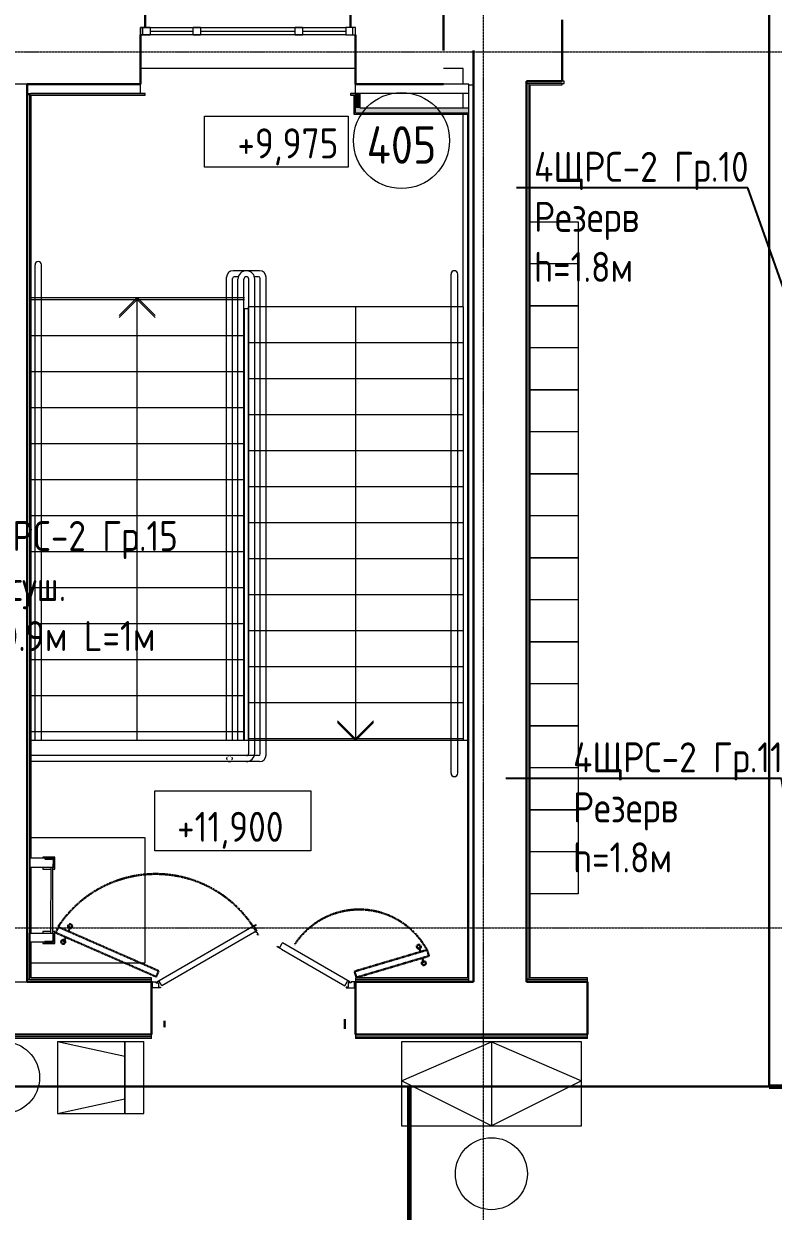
# Model space of a CAD drawing. Header units: millimetres. Extents: x -32 to 417638015, y -35 to 175284279.
# Drawn here: x 417432689 to 417438932, y 175242370 to 175252263 of the extents above; entities that cross this region are included whole.
import ezdxf
from ezdxf import colors
from ezdxf.entities.mleader import LeaderData, LeaderLine
from ezdxf.math import Vec2, Vec3

# ---------------------------------------------------------------- set-up
doc = ezdxf.new("R2010")
doc.units = ezdxf.units.MM
for name, pattern in [('ADSK_Линия сетки', [25, 20, -2.5, 0, -2.5]), ('ADSK_Штрих_ш3 п1_5', [4.5, 3, -1.5]), ('ADSK_Штриховая_ш3 п1_5', [4.5, 3, -1.5])]:
    doc.linetypes.add(name, pattern=pattern)
for name, color, linetype, lineweight in [('_ Окна', 7, 'Continuous', 9), ('_ЭМ_гофра', 5, 'Continuous', 60), ('Аннотация', 7, 'Continuous', 18), ('Двери', 7, 'Continuous', 9), ('Лестницы', 7, 'Continuous', 9), ('Оборудование', 7, 'Continuous', 18), ('Окна', 7, 'Continuous', 9), ('Оси', 253, 'Continuous', 9), ('Отметки', 7, 'Continuous', 9), ('Перекрытие', 7, 'Continuous', 18), ('Стены внутренние', 7, 'Continuous', 18), ('Стены наружные', 7, 'Continuous', 18), ('Стены несущие', 7, 'Continuous', 30), ('Стены отделка', 7, 'Continuous', 30), ('Стены штриховка', 7, 'Continuous', 9), ('Стрелки вверх', 7, 'Continuous', 18), ('ТХ', 5, 'Continuous', 0), ('ТХ_Задание ЭОМ_СС', 6, 'Continuous', 0), ('ШТРИХОВКА', 252, 'Continuous', 15), ('ЭМ_Лоток 1_2', 162, 'Continuous', 30)]:
    doc.layers.add(name, color=color, linetype=linetype, lineweight=lineweight)
doc.layers.add('_ЭМ_Надписи', color=7, linetype='Continuous')
doc.layers.add('Линии', color=7, linetype='Continuous', lineweight=9, true_color=0x00a600)
doc.styles.add('GOST Common', font='GOST_Common.ttf', dxfattribs={"width": 0.9, "height": 350})
doc.styles.add('GOST Common_1', font='GOST_Common.ttf', dxfattribs={"width": 0.9, "height": 250})
doc.styles.add('GOST Common_2', font='GOST_Common.ttf', dxfattribs={"width": 0.9, "height": 250})
doc.styles.add('ЭОМ', font='isocpeur.ttf', dxfattribs={"width": 0.85, "height": 250})
doc.linetypes.add('Cable in the tray', pattern='A,5,[130,ltypeshp.shx,S=1,R=0,X=0,Y=0],1.5,[130,ltypeshp.shx,S=1.5,R=90,X=0,Y=-1],1,[130,ltypeshp.shx,S=1,R=0,X=0.5,Y=0],5', length=12.5)

# ---------------------------------------------------------------- blocks, each defined once
blk = doc.blocks.new('_ЭМ_ТХ2_4 Этаж')
at = {"color": 8}
for p, q in [((48718, 12089), (49438, 12089)), ((48718, 12089), (49277.8, 11967.5)), ((48718, 12089), (48718, 11489)), ((48718, 12089), (49277.8, 11967.5)), ((48718, 12089), (48718, 11489)), ((49277.8, 11489), (49277.8, 12089)), ((49277.8, 12089), (49277.8, 11489)), ((49438, 11489), (49438, 12089)), ((48718, 11489), (49277.8, 11610.5)), ((48718, 11489), (49277.8, 11610.5)), ((48718, 11489), (49438, 11489)), ((48718, 11489), (49438, 11489))]:
    blk.add_line(p, q, dxfattribs=at)
at = {"layer": 'ТХ', "color": 8}
for p, q in [((53055.6, 18568.9), (52655.6, 18568.9)), ((53055.6, 17868.9), (52655.6, 17868.9)), ((53055.6, 17168.9), (52655.6, 17168.9)), ((53055.6, 16468.9), (52655.6, 16468.9)), ((53055.6, 15768.9), (52655.6, 15768.9)), ((53055.6, 15068.9), (52655.6, 15068.9)), ((53055.6, 14368.9), (52655.6, 14368.9)), ((53055.6, 13668.9), (52655.6, 13668.9))]:
    blk.add_line(p, q, dxfattribs=at)
at = {"layer": 'ТХ', "color": 8, "lineweight": 0}
for p, q in [((53081.7, 12087.8), (51581.7, 12087.8)), ((51581.7, 12087.8), (51581.7, 11387.8)), ((51581.7, 11762.8), (52331.7, 12087.8)), ((53081.7, 12087.8), (52331.7, 12087.8)), ((52331.7, 12087.8), (52331.7, 11387.8)), ((52331.7, 12087.8), (53081.7, 11762.8)), ((53081.7, 11387.8), (53081.7, 12087.8)), ((52331.7, 11387.8), (51581.7, 11762.8)), ((53081.7, 11762.8), (52331.7, 11387.8)), ((51581.7, 11387.8), (53081.7, 11387.8))]:
    blk.add_line(p, q, dxfattribs=at)
at = {"layer": 'ТХ', "color": 8}
for points in [[(53055.6, 18918.9), (53055.6, 18218.9), (52655.6, 18218.9), (52655.6, 18918.9)], [(53055.6, 18218.9), (53055.6, 17518.9), (52655.6, 17518.9), (52655.6, 18218.9)], [(53055.6, 17518.9), (53055.6, 16818.9), (52655.6, 16818.9), (52655.6, 17518.9)], [(53055.6, 16818.9), (53055.6, 16118.9), (52655.6, 16118.9), (52655.6, 16818.9)], [(53055.6, 16118.9), (53055.6, 15418.9), (52655.6, 15418.9), (52655.6, 16118.9)], [(53055.6, 15418.9), (53055.6, 14718.9), (52655.6, 14718.9), (52655.6, 15418.9)], [(53055.6, 14718.9), (53055.6, 14018.9), (52655.6, 14018.9), (52655.6, 14718.9)], [(53055.6, 14018.9), (53055.6, 13318.9), (52655.6, 13318.9), (52655.6, 14018.9)]]:
    blk.add_lwpolyline(points, close=True, dxfattribs=at)
at = {"layer": 'ТХ', "color": 8, "lineweight": 0}
for centre in [(48268, 11789), (52331.7, 10987.8)]:
    blk.add_circle(centre, 300, dxfattribs=at)
blk = doc.blocks.new('План 4 этажа')
at = {"layer": 'Стены внутренние'}
for points in [[(45290.997, 20105.22), (45329.997, 20105.22), (45329.997, 20225.22), (45289.997, 20225.22), (45289.997, 20105.22)], [(45834.747, 20065.22), (46235.128, 20065.22), (46235.128, 20105.22), (45289.997, 20105.22), (45290.997, 20065.22), (45339.594, 20065.22)]]:
    blk.add_hatch(color=8, dxfattribs=at).paths.add_polyline_path(points)
at = {"layer": '_ Окна', "color": 8, "lineweight": 18}
for p, q in [((43499.997, 20715.22), (43499.997, 20775.22)), ((43499.997, 20775.22), (43579.997, 20775.22)), ((43579.997, 20715.22), (43499.997, 20715.22)), ((43579.997, 20775.22), (43579.997, 20715.22)), ((43939.997, 20715.22), (43939.997, 20775.22)), ((43939.997, 20775.22), (43999.997, 20775.22)), ((43999.997, 20715.22), (43939.997, 20715.22)), ((43999.997, 20775.22), (43999.997, 20715.22)), ((44789.997, 20715.22), (44789.997, 20775.22)), ((44789.997, 20775.22), (44849.997, 20775.22)), ((44849.997, 20715.22), (44789.997, 20715.22)), ((44849.997, 20775.22), (44849.997, 20715.22)), ((45209.997, 20775.22), (45209.997, 20715.22)), ((45289.997, 20775.22), (45209.997, 20775.22)), ((45209.997, 20715.22), (45289.997, 20715.22)), ((45289.997, 20715.22), (45289.997, 20775.22))]:
    blk.add_line(p, q, dxfattribs=at)
at = {"layer": '_ Окна', "color": 8}
for p, q in [((43519.997, 20715.22), (43519.997, 20775.22)), ((43579.997, 20745.22), (43939.997, 20745.22)), ((43999.997, 20745.22), (44789.997, 20745.22)), ((44849.997, 20745.22), (45209.997, 20745.22)), ((45269.997, 20715.22), (45269.997, 20775.22))]:
    blk.add_line(p, q, dxfattribs=at)
at = {"layer": 'Аннотация', "color": 8, "lineweight": 20}
for p, q in [((43618.977, 13917.348), (43618.977, 14417.348)), ((43618.977, 14417.348), (44918.977, 14417.348)), ((44918.977, 14417.348), (44918.977, 13917.348)), ((44918.977, 13917.348), (43618.977, 13917.348))]:
    blk.add_line(p, q, dxfattribs=at)
at = {"layer": 'Аннотация', "color": 8, "lineweight": 9, "flags": 128}
blk.add_lwpolyline([(44033.744, 20035.941), (45230.744, 20035.941), (45230.744, 19612.941), (44033.744, 19612.941)], close=True, dxfattribs=at)
at = {"layer": 'Двери', "color": 8}
for p, q in [((43637.034, 12825.838), (44462.356, 13302.338)), ((44464.606, 13298.441), (44447.286, 13288.441)), ((44447.286, 13288.441), (44469.786, 13249.47)), ((44462.356, 13302.338), (44464.606, 13298.441)), ((44469.786, 13249.47), (43679.104, 12792.97)), ((44640.047, 13117.97), (44642.547, 13122.3)), ((44674.688, 13097.97), (44640.047, 13117.97)), ((44642.547, 13122.3), (44659.867, 13112.3)), ((44659.867, 13112.3), (44679.867, 13146.941)), ((44674.688, 13097.97), (45202.963, 12792.97)), ((44682.117, 13150.838), (44679.867, 13146.941)), ((45245.034, 12825.838), (44682.117, 13150.838)), ((43591.034, 12775.838), (43591.034, 12825.838)), ((43591.034, 12825.838), (43627.205, 12825.838)), ((43601.034, 12825.838), (43591.034, 12825.838)), ((43591.034, 12825.838), (43591.034, 12775.838)), ((43667.205, 12775.838), (43591.034, 12775.838)), ((43591.034, 12775.838), (43601.034, 12775.838)), ((43601.034, 12775.838), (43601.034, 12825.838)), ((43627.205, 12825.838), (43627.205, 12820.389)), ((43629.728, 12817.866), (43651.034, 12817.866)), ((43639.284, 12821.941), (43637.034, 12825.838)), ((43656.604, 12831.941), (43639.284, 12821.941)), ((43651.034, 12817.866), (43651.034, 12782.339)), ((43653.535, 12779.838), (43667.205, 12779.838)), ((43679.104, 12792.97), (43656.604, 12831.941)), ((43667.205, 12779.838), (43667.205, 12775.838)), ((45202.963, 12792.97), (45225.463, 12831.941)), ((45214.863, 12779.838), (45214.863, 12775.838)), ((45228.533, 12779.838), (45214.863, 12779.838)), ((45214.863, 12775.838), (45291.034, 12775.838)), ((45225.463, 12831.941), (45242.784, 12821.941)), ((45231.034, 12817.866), (45231.034, 12782.339)), ((45252.34, 12817.866), (45231.034, 12817.866)), ((45242.784, 12821.941), (45245.034, 12825.838)), ((45254.863, 12825.838), (45254.863, 12820.389)), ((45291.034, 12825.838), (45254.863, 12825.838)), ((45291.034, 12825.838), (45281.034, 12825.838)), ((45281.034, 12825.838), (45281.034, 12775.838)), ((45281.034, 12775.838), (45291.034, 12775.838)), ((45291.034, 12775.838), (45291.034, 12825.838)), ((45291.034, 12775.838), (45291.034, 12825.838))]:
    blk.add_line(p, q, dxfattribs=at)
for centre, radius, start, end in [((43629.728, 12820.389), 2.523, 180, 270), ((43653.535, 12782.339), 2.501, 180, 270), ((45228.533, 12782.339), 2.501, 270, 0), ((45252.34, 12820.389), 2.523, 270, 0)]:
    blk.add_arc(centre, radius, start, end, dxfattribs=at)
at = {"layer": 'Лестницы', "color": 8}
for p, q in [((45289.997, 20435.22), (43499.997, 20435.22)), ((46187.552, 20435.22), (46023.793, 20435.22)), ((46187.552, 20305.22), (46187.552, 20435.22)), ((46187.552, 20105.22), (46187.552, 20225.22)), ((46187.552, 18449.908), (46187.552, 20053.22)), ((42588.939, 18525.877), (44366.939, 18525.877)), ((42588.939, 18525.877), (44366.939, 18525.877)), ((42588.939, 18510.877), (44366.939, 18510.877)), ((44366.939, 18434.908), (44397.552, 18434.908)), ((44366.939, 18210.877), (44366.939, 18434.908)), ((46187.552, 18449.908), (44397.552, 18449.908)), ((44397.552, 18449.908), (44397.552, 18149.908)), ((46187.552, 18449.908), (44397.552, 18449.908)), ((46187.552, 18449.908), (46187.552, 18149.908)), ((42588.939, 18210.877), (44366.939, 18210.877)), ((42588.939, 18210.877), (44366.939, 18210.877)), ((44366.939, 17910.877), (44366.939, 18210.877)), ((44397.552, 18149.908), (44397.552, 17849.908)), ((46187.552, 18149.908), (44397.552, 18149.908)), ((46187.552, 18149.908), (44397.552, 18149.908)), ((46187.552, 18149.908), (46187.552, 17849.908)), ((42588.939, 17910.877), (44366.939, 17910.877)), ((42588.939, 17910.877), (44366.939, 17910.877)), ((44366.939, 17610.877), (44366.939, 17910.877)), ((44397.552, 17849.908), (44397.552, 17549.908)), ((46187.552, 17849.908), (44397.552, 17849.908)), ((46187.552, 17849.908), (44397.552, 17849.908)), ((46187.552, 17849.908), (46187.552, 17549.908)), ((42588.939, 17610.877), (44366.939, 17610.877)), ((42588.939, 17610.877), (44366.939, 17610.877)), ((44366.939, 17310.877), (44366.939, 17610.877)), ((44397.552, 17549.908), (44397.552, 17249.908)), ((46187.552, 17549.908), (44397.552, 17549.908)), ((46187.552, 17549.908), (44397.552, 17549.908)), ((46187.552, 17549.908), (46187.552, 17249.908)), ((42588.939, 17310.877), (44366.939, 17310.877)), ((42588.939, 17310.877), (44366.939, 17310.877)), ((44366.939, 17010.877), (44366.939, 17310.877)), ((44397.552, 17249.908), (44397.552, 16949.908)), ((46187.552, 17249.908), (44397.552, 17249.908)), ((46187.552, 17249.908), (44397.552, 17249.908)), ((46187.552, 17249.908), (46187.552, 16949.908)), ((42588.939, 17010.877), (44366.939, 17010.877)), ((42588.939, 17010.877), (44366.939, 17010.877)), ((44366.939, 16710.877), (44366.939, 17010.877)), ((44397.552, 16949.908), (44397.552, 16649.908)), ((46187.552, 16949.908), (44397.552, 16949.908)), ((46187.552, 16949.908), (44397.552, 16949.908)), ((46187.552, 16949.908), (46187.552, 16649.908)), ((42588.939, 16710.877), (44366.939, 16710.877)), ((42588.939, 16710.877), (44366.939, 16710.877)), ((44366.939, 16410.877), (44366.939, 16710.877)), ((44397.552, 16649.908), (44397.552, 16349.908)), ((46187.552, 16649.908), (44397.552, 16649.908)), ((46187.552, 16649.908), (44397.552, 16649.908)), ((46187.552, 16649.908), (46187.552, 16349.908)), ((42588.939, 16410.877), (44366.939, 16410.877)), ((42588.939, 16410.877), (44366.939, 16410.877)), ((44366.939, 16110.877), (44366.939, 16410.877)), ((44397.552, 16349.908), (44397.552, 16049.908)), ((46187.552, 16349.908), (44397.552, 16349.908)), ((46187.552, 16349.908), (44397.552, 16349.908)), ((46187.552, 16349.908), (46187.552, 16049.908)), ((42588.939, 16110.877), (44366.939, 16110.877)), ((42588.939, 16110.877), (44366.939, 16110.877)), ((44366.939, 15810.877), (44366.939, 16110.877)), ((44397.552, 16049.908), (44397.552, 15749.908)), ((46187.552, 16049.908), (44397.552, 16049.908)), ((46187.552, 16049.908), (44397.552, 16049.908)), ((46187.552, 16049.908), (46187.552, 15749.908)), ((42588.939, 15810.877), (44366.939, 15810.877)), ((42588.939, 15810.877), (44366.939, 15810.877)), ((44366.939, 15510.877), (44366.939, 15810.877)), ((44397.552, 15749.908), (44397.552, 15449.908)), ((46187.552, 15749.908), (44397.552, 15749.908)), ((46187.552, 15749.908), (44397.552, 15749.908)), ((46187.552, 15749.908), (46187.552, 15449.908)), ((42588.939, 15510.877), (44366.939, 15510.877)), ((42588.939, 15510.877), (44366.939, 15510.877)), ((44366.939, 15210.877), (44366.939, 15510.877)), ((44397.552, 15449.908), (44397.552, 15149.908)), ((46187.552, 15449.908), (44397.552, 15449.908)), ((46187.552, 15449.908), (44397.552, 15449.908)), ((46187.552, 15449.908), (46187.552, 15149.908)), ((42588.939, 15210.877), (44366.939, 15210.877)), ((42588.939, 15210.877), (44366.939, 15210.877)), ((44366.939, 14910.877), (44366.939, 15210.877)), ((44397.552, 15149.908), (44397.552, 14849.908)), ((46187.552, 15149.908), (44397.552, 15149.908)), ((46187.552, 15149.908), (44397.552, 15149.908)), ((46187.552, 15149.908), (46187.552, 14849.908)), ((42588.939, 14910.877), (44366.939, 14910.877)), ((42588.939, 14910.877), (44366.939, 14910.877)), ((44366.939, 14834.908), (44366.939, 14910.877)), ((44397.552, 14849.908), (44397.552, 14834.908)), ((46187.552, 14849.908), (44397.552, 14849.908)), ((46187.552, 14849.908), (46187.552, 14834.908)), ((46187.552, 14834.908), (44397.552, 14834.908))]:
    blk.add_line(p, q, dxfattribs=at)
at = {"layer": 'Линии', "color": 8}
for p, q in [((42621.939, 14836.211), (42621.939, 18799.082)), ((42675.529, 14836.211), (42675.529, 18799.082)), ((44491.939, 18749.908), (44271.939, 18749.908)), ((44314.936, 18699.908), (44281.939, 18699.908)), ((44482.552, 18699.908), (44449.556, 18699.908)), ((46086.939, 14562.714), (46086.939, 18722.102)), ((46142.552, 14562.714), (46142.552, 18722.102)), ((44216.939, 14834.908), (44216.939, 18694.908)), ((44266.939, 14834.908), (44266.939, 18684.908)), ((44497.552, 14724.876), (44497.552, 18684.908)), ((44546.939, 14714.908), (44546.939, 18694.908)), ((44449.556, 14709.876), (42576.939, 14709.876)), ((44491.939, 14659.908), (42576.939, 14659.908)), ((44482.552, 14709.876), (44449.556, 14709.876))]:
    blk.add_line(p, q, dxfattribs=at)
at = {"layer": 'Линии', "color": 8, "lineweight": 18}
for p, q in [((44311.939, 14835.214), (44311.939, 18679.602)), ((44361.939, 14835.214), (44361.939, 18679.602)), ((44402.552, 14730.183), (44402.552, 18679.602)), ((44452.552, 14730.183), (44452.552, 18679.602))]:
    blk.add_line(p, q, dxfattribs=at)
at = {"layer": 'Линии', "color": 8, "linetype": 'ADSK_Штрих_ш3 п1_5'}
for p, q in [((42581.197, 14026.422), (43536.197, 14026.422)), ((42581.197, 12981.422), (42581.197, 14026.422)), ((43536.197, 14026.422), (43536.197, 12981.422)), ((43536.197, 12981.422), (42581.197, 12981.422))]:
    blk.add_line(p, q, dxfattribs=at)
at = {"layer": 'Линии', "color": 8, "linetype": 'ADSK_Штриховая_ш3 п1_5', "lineweight": 30}
for p, q in [((42816.812, 13282.203), (42794.886, 13233.946)), ((43652.543, 12916.206), (42816.812, 13282.203)), ((42900.614, 13244.956), (42913.832, 13287.971)), ((42794.886, 13233.946), (43631.282, 12867.658)), ((42879.554, 13196.867), (42856.905, 13157.982)), ((45283.425, 12912.165), (45888.199, 13091.434)), ((45832.192, 13074.832), (45819.403, 13117.976)), ((45888.199, 13091.434), (45903.262, 13040.619)), ((45903.262, 13040.619), (45299.183, 12861.557)), ((45847.255, 13024.017), (45860.044, 12980.873)), ((43631.282, 12867.658), (43652.543, 12916.206)), ((45299.183, 12861.557), (45283.425, 12912.165)), ((43701.431, 12500.073), (43701.431, 12444.558)), ((45201.431, 12514.558), (45201.431, 12434.558))]:
    blk.add_line(p, q, dxfattribs=at)
at = {"layer": 'Линии', "color": 8}
blk.add_circle((45674.521, 19834.026), 400, dxfattribs=at)
at = {"layer": 'Линии', "color": 8, "linetype": 'ADSK_Штриховая_ш3 п1_5', "lineweight": 30}
for centre in [(42913.832, 13287.971), (42856.905, 13157.982), (45819.403, 13117.976), (45860.044, 12980.873)]:
    blk.add_circle(centre, 17, dxfattribs=at)
at = {"layer": 'Линии', "color": 8}
for centre, radius, start, end in [((42648.734, 18799.082), 26.795, 0, 180), ((44271.939, 18694.908), 55, 90, 180), ((44281.939, 18684.908), 15, 90, 180), ((44382.246, 18679.602), 70.306, 0, 180), ((44382.246, 18679.602), 20.306, 0, 180), ((44482.552, 18684.908), 15, 0, 90), ((44491.939, 18694.908), 55, 0, 90), ((46114.746, 18722.102), 27.806, 0, 180), ((44241.939, 14684.876), 25, 155.4210141, 203.9139393), ((44241.939, 14684.876), 25, 56.7507201, 130.2218496), ((44241.939, 14684.876), 25, 231.9227534, 310.4125041), ((44241.939, 14684.876), 25, 337.1504924, 30.4035455), ((44382.246, 14730.183), 70.306, 268.279576, 0), ((44382.246, 14730.183), 20.306, 270, 0), ((44482.552, 14724.876), 15, 270, 0), ((44491.939, 14714.908), 55, 270, 0), ((46114.746, 14562.714), 27.806, 180, 0)]:
    blk.add_arc(centre, radius, start, end, dxfattribs=at)
at = {"layer": 'Линии', "color": 8, "linetype": 'ADSK_Штриховая_ш3 п1_5', "lineweight": 30}
for centre, radius, start, end in [((43626.903, 12753.928), 970.087, 28.2832337, 146.920039), ((45322.332, 12787.189), 640.942, 28.293686, 146.6190128)]:
    blk.add_arc(centre, radius, start, end, dxfattribs=at)
at = {"layer": 'Оборудование', "color": 8}
for p, q in [((42577.575, 13779.937), (42577.772, 13854.936)), ((42777.771, 13854.41), (42577.772, 13854.936)), ((42687.798, 13864.647), (42687.772, 13854.647)), ((42787.798, 13864.383), (42687.798, 13864.647)), ((42702.772, 13854.607), (42702.764, 13851.607)), ((42777.771, 13854.41), (42702.772, 13854.607)), ((42777.771, 13854.41), (42777.574, 13779.41)), ((42777.574, 13779.41), (42777.771, 13854.41)), ((42787.534, 13764.384), (42787.798, 13864.383)), ((42577.575, 13779.937), (42777.574, 13779.41)), ((42687.574, 13779.647), (42687.535, 13764.647)), ((42687.535, 13764.647), (42753.569, 13764.473)), ((42705.756, 13848.599), (42762.756, 13848.449)), ((42753.574, 13779.473), (42752.126, 13229.475)), ((42770.126, 13229.428), (42771.574, 13779.426)), ((42771.534, 13764.426), (42787.534, 13764.384)), ((42771.732, 13839.426), (42771.582, 13782.426)), ((42774.574, 13779.418), (42777.574, 13779.41)), ((42575.929, 13154.939), (42576.127, 13229.938)), ((42576.127, 13229.938), (42776.126, 13229.412)), ((42686.166, 13244.649), (42686.126, 13229.649)), ((42752.166, 13244.475), (42686.166, 13244.649)), ((42760.944, 13160.452), (42703.945, 13160.602)), ((42770.118, 13226.428), (42769.968, 13169.428)), ((42786.165, 13244.386), (42770.131, 13244.428)), ((42776.126, 13229.412), (42773.126, 13229.42)), ((42776.126, 13229.412), (42775.929, 13154.412)), ((42775.929, 13154.412), (42776.126, 13229.412)), ((42785.902, 13144.386), (42786.165, 13244.386)), ((42775.929, 13154.412), (42575.929, 13154.939)), ((42685.929, 13154.649), (42685.903, 13144.649)), ((42685.903, 13144.649), (42785.902, 13144.386)), ((42700.937, 13157.61), (42700.929, 13154.61)), ((42700.929, 13154.61), (42775.929, 13154.412))]:
    blk.add_line(p, q, dxfattribs=at)
for centre, radius, start, end in [((42705.764, 13851.599), 3, 179.8491625, 269.8491625), ((42762.732, 13839.449), 9, 359.8491625, 89.8491625), ((42774.582, 13782.418), 3, 179.8491625, 269.8491625), ((42703.937, 13157.602), 3, 89.8491625, 179.8491625), ((42760.968, 13169.452), 9, 269.8491625, 359.8491625), ((42773.118, 13226.42), 3, 89.8491625, 179.8491625)]:
    blk.add_arc(centre, radius, start, end, dxfattribs=at)
at = {"layer": 'Окна', "color": 8}
for p, q in [((43499.997, 20775.22), (43499.997, 20715.22)), ((43579.997, 20775.22), (43499.997, 20775.22)), ((43499.997, 20715.22), (43579.997, 20715.22)), ((43579.997, 20775.22), (43939.997, 20775.22)), ((43939.997, 20715.22), (43579.997, 20715.22)), ((43999.997, 20775.22), (43939.997, 20775.22)), ((43939.997, 20715.22), (43999.997, 20715.22)), ((43999.997, 20775.22), (44789.997, 20775.22)), ((44789.997, 20715.22), (43999.997, 20715.22)), ((44849.997, 20775.22), (44789.997, 20775.22)), ((44789.997, 20715.22), (44849.997, 20715.22)), ((44849.997, 20775.22), (45209.997, 20775.22)), ((45209.997, 20715.22), (44849.997, 20715.22)), ((45289.997, 20775.22), (45209.997, 20775.22)), ((45209.997, 20715.22), (45289.997, 20715.22)), ((45289.997, 20715.22), (45289.997, 20775.22))]:
    blk.add_line(p, q, dxfattribs=at)
at = {"layer": 'Оси', "color": 8, "linetype": 'ADSK_Линия сетки'}
for p, q in [((46356.505, -3353.101), (46356.505, 43019.489)), ((-10052.178, 20574.489), (56511.792, 20574.489)), ((-10052.178, 13274.489), (56511.792, 13274.489))]:
    blk.add_line(p, q, dxfattribs=at)
at = {"layer": 'Перекрытие', "color": 8}
blk.add_line((46223.128, 14834.908), (42588.939, 14834.908), dxfattribs=at)
at = {"layer": 'Стены наружные', "color": 8}
for p, q in [((40486.505, 12355.838), (43591.034, 12355.838)), ((45291.034, 12355.838), (47225.128, 12355.838))]:
    blk.add_line(p, q, dxfattribs=at)
at = {"layer": 'Стены несущие', "color": 8}
for p, q in [((46023.793, 20584.474), (46023.793, 22072.85)), ((43539.997, 20775.22), (43539.997, 20895.22)), ((45249.997, 20895.22), (45249.997, 20775.22)), ((47012.129, 20329.474), (47012.129, 20839.474)), ((43499.997, 20305.22), (43499.997, 20715.22)), ((45289.997, 20715.22), (45289.997, 20305.22)), ((46275.128, 20584.474), (46275.128, 12825.838)), ((42556.939, 12825.838), (42556.939, 20305.22)), ((42556.939, 20305.22), (43499.997, 20305.22)), ((46023.793, 20305.22), (45289.997, 20305.22)), ((46715.128, 12825.838), (46715.128, 20329.474)), ((46715.128, 20329.474), (47012.129, 20329.474)), ((42556.939, 12825.838), (43591.034, 12825.838)), ((43591.034, 12385.838), (43591.034, 12825.838)), ((45291.034, 12825.838), (46275.128, 12825.838)), ((45291.034, 12825.838), (45291.034, 12385.838)), ((47225.128, 12825.838), (46715.128, 12825.838)), ((47225.128, 12385.838), (47225.128, 12825.838)), ((40486.505, 12385.838), (43591.034, 12385.838)), ((45291.034, 12385.838), (47225.128, 12385.838))]:
    blk.add_line(p, q, dxfattribs=at)
at = {"layer": 'Стены отделка', "color": 8, "lineweight": 9}
for p, q in [((43499.997, 20225.22), (43499.997, 20305.22)), ((45289.997, 20065.22), (45289.997, 20305.22)), ((46235.128, 20305.22), (46023.793, 20305.22)), ((46235.128, 12825.838), (46235.128, 20305.22)), ((46275.128, 20295.22), (46235.128, 20295.22)), ((46715.128, 20309.528), (46715.128, 12849.374)), ((46735.128, 20309.528), (46715.128, 20309.528)), ((46715.128, 20309.474), (46735.128, 20309.474)), ((46735.128, 20309.528), (46735.128, 12845.838)), ((46747.128, 20297.474), (47012.129, 20297.474)), ((46747.128, 12857.838), (46747.128, 20297.474)), ((47029.439, 20329.474), (47012.129, 20329.474)), ((47012.129, 20309.474), (47029.439, 20309.474)), ((47012.129, 20297.474), (47012.129, 20309.474)), ((47029.439, 20309.474), (47029.439, 20329.474)), ((42556.939, 20225.22), (42586.939, 20225.22)), ((42576.939, 20215.22), (42556.939, 20215.22)), ((42576.939, 20225.22), (42576.939, 13229.936)), ((42588.939, 13854.907), (42588.939, 20213.22)), ((42588.939, 20213.22), (43539.997, 20213.22)), ((43539.997, 20225.22), (43499.997, 20225.22)), ((43539.997, 20213.22), (43539.997, 20225.22)), ((45250.997, 20225.22), (45250.997, 20213.22)), ((46235.128, 20225.22), (45250.997, 20225.22)), ((45250.997, 20213.22), (45277.997, 20213.22)), ((45277.997, 20213.22), (45277.997, 20055.22)), ((45329.997, 20105.22), (45329.997, 20225.22)), ((46235.128, 20105.22), (45329.997, 20105.22)), ((45279.997, 20053.22), (46223.128, 20053.22)), ((45289.997, 20065.22), (46235.128, 20065.22)), ((46223.128, 20053.22), (46223.128, 12857.838)), ((42588.939, 13229.905), (42588.939, 13779.907)), ((42576.939, 12845.838), (42576.939, 13154.936)), ((42588.939, 12857.838), (42588.939, 13154.904)), ((42576.939, 12845.838), (42556.939, 12845.838)), ((42557.588, 12845.838), (42557.588, 12825.838)), ((43591.034, 12857.838), (42588.939, 12857.838)), ((43558.034, 12845.838), (43591.034, 12845.838)), ((43591.034, 12825.838), (43591.034, 12857.838)), ((45291.034, 12857.838), (45291.034, 12825.838)), ((46223.128, 12857.838), (45291.034, 12857.838)), ((45291.034, 12845.838), (45298.034, 12845.838)), ((46715.128, 12849.374), (46735.128, 12849.374)), ((46715.128, 12845.838), (47225.128, 12845.838)), ((47225.128, 12857.838), (46747.128, 12857.838)), ((47225.128, 12825.838), (47225.128, 12857.838)), ((43591.034, 12353.838), (43591.034, 12385.838)), ((45291.034, 12385.838), (45291.034, 12353.838)), ((47225.128, 12353.838), (47225.128, 12385.838))]:
    blk.add_line(p, q, dxfattribs=at)
at = {"layer": 'Стены штриховка', "color": 8}
for p, q in [((42556.939, 20305.22), (42176.939, 20305.22)), ((47012.129, 20309.474), (46735.128, 20309.474)), ((46745.128, 20299.474), (47012.129, 20299.474)), ((46745.128, 12855.838), (46745.128, 20299.474)), ((43499.997, 20225.22), (42586.939, 20225.22)), ((42586.939, 13854.912), (42586.939, 20215.22)), ((42586.939, 20215.22), (43539.997, 20215.22)), ((45250.997, 20215.22), (45279.997, 20215.22)), ((45279.997, 20215.22), (45279.997, 20053.22)), ((45277.997, 20055.22), (46225.128, 20055.22)), ((45277.997, 20055.22), (45277.997, 20053.22)), ((45277.997, 20053.22), (45279.997, 20053.22)), ((46225.128, 20055.22), (46225.128, 12857.838)), ((42586.939, 13229.91), (42586.939, 13779.912)), ((42586.939, 12855.838), (42586.939, 13154.91)), ((42176.939, 12825.838), (42556.939, 12825.838)), ((42576.939, 12845.838), (43558.034, 12845.838)), ((43591.034, 12855.838), (42586.939, 12855.838)), ((46235.128, 12855.838), (45291.034, 12855.838)), ((45298.034, 12845.838), (46235.128, 12845.838)), ((46235.128, 12857.838), (46225.128, 12857.838)), ((47225.128, 12855.838), (46745.128, 12855.838)), ((43591.034, 12365.838), (40486.505, 12365.838)), ((45291.034, 12365.838), (47225.128, 12365.838))]:
    blk.add_line(p, q, dxfattribs=at)
at = {"layer": 'Стрелки вверх', "color": 8}
for p, q in [((43471.939, 18525.877), (43321.939, 18375.877)), ((43471.939, 18510.877), (43321.939, 18360.877)), ((43471.939, 18510.877), (43471.939, 18525.877)), ((43471.939, 18525.877), (43621.939, 18375.877)), ((43471.939, 18210.877), (43471.939, 18510.877)), ((43471.939, 18510.877), (43621.939, 18360.877)), ((45292.552, 18449.908), (45292.552, 18149.908)), ((43471.939, 17910.877), (43471.939, 18210.877)), ((45292.552, 18149.908), (45292.552, 17849.908)), ((43471.939, 17610.877), (43471.939, 17910.877)), ((45292.552, 17849.908), (45292.552, 17549.908)), ((43471.939, 17310.877), (43471.939, 17610.877)), ((45292.552, 17549.908), (45292.552, 17249.908)), ((43471.939, 17010.877), (43471.939, 17310.877)), ((45292.552, 17249.908), (45292.552, 16949.908)), ((43471.939, 16710.877), (43471.939, 17010.877)), ((45292.552, 16949.908), (45292.552, 16649.908)), ((43471.939, 16410.877), (43471.939, 16710.877)), ((45292.552, 16649.908), (45292.552, 16349.908)), ((43471.939, 16110.877), (43471.939, 16410.877)), ((45292.552, 16349.908), (45292.552, 16049.908)), ((43471.939, 15810.877), (43471.939, 16110.877)), ((45292.552, 16049.908), (45292.552, 15749.908)), ((43471.939, 15510.877), (43471.939, 15810.877)), ((45292.552, 15749.908), (45292.552, 15449.908)), ((43471.939, 15210.877), (43471.939, 15510.877)), ((45292.552, 15449.908), (45292.552, 15149.908)), ((43471.939, 14910.877), (43471.939, 15210.877)), ((45292.552, 15149.908), (45292.552, 14849.908)), ((45292.552, 14849.908), (45142.552, 14999.908)), ((45292.552, 14834.908), (45142.552, 14984.908)), ((45292.552, 14849.908), (45442.552, 14999.908)), ((45292.552, 14834.908), (45442.552, 14984.908)), ((43471.939, 14834.908), (43471.939, 14910.877)), ((45292.552, 14849.908), (45292.552, 14834.908))]:
    blk.add_line(p, q, dxfattribs=at)
at = {"layer": 'Аннотация', "color": 8, "lineweight": 9, "line_spacing_factor": 1.022766}
for s, insert, char_height, width, attachment_point, style in [('\\pxt1.44,2.88,4.32,5.76,7.2,8.64,10.08,11.52,12.96,14.4,15.84,17.28,18.72,20.16,21.6,23.04,24.48,25.92,27.36,28.8,30.24,31.68,33.12,34.56,36,37.44,38.88,40.32,41.76,43.2,44.64,46.08;{  +9,975  }', (44033.744, 19935.561), 250, 1208.97, 1, 'GOST Common_2'), ('405', (45674.521, 19797.078), 312.5, 520.21112, 5, 'GOST Common')]:
    blk.add_mtext(s, dxfattribs=dict(at, insert=insert, char_height=char_height, width=width, attachment_point=attachment_point, style=style))
at = {"layer": 'Отметки', "color": 8, "lineweight": 20, "insert": (43805.101, 14241.791), "char_height": 250, "width": 1113.30067, "attachment_point": 1, "line_spacing_factor": 1.022761, "style": 'GOST Common_1'}
blk.add_mtext('+11,900', dxfattribs=at)

msp = doc.modelspace()

# ---------------------------------------------------------------- linework, layer by layer
at = {"layer": '_ЭМ_гофра', "linetype": 'ByBlock'}
for points in [[(417435172.5, 175240195.5), (417435901.1, 175240195.5), (417435901.1, 175243405.1)], [(417438896.9, 175243409.5), (417440483.7, 175243409.5)]]:
    msp.add_lwpolyline(points, dxfattribs=at)
at = {"layer": 'ЭМ_Лоток 1_2', "linetype": 'Cable in the tray', "ltscale": 50}
for points in [[(417438896.9, 175243409.5), (417438896.9, 175267980.7)], [(417431824.3, 175243409.5), (417431824.3, 175243409.5), (417438896.9, 175243409.5)]]:
    msp.add_lwpolyline(points, dxfattribs=at)

# ---------------------------------------------------------------- block references
at = {"layer": 'ТХ_Задание ЭОМ_СС', "lineweight": 50}
msp.add_blockref('_ЭМ_ТХ2_4 Этаж', (417384252.5, 175231694.6), dxfattribs=at)
at = {"layer": 'ШТРИХОВКА'}
msp.add_blockref('План 4 этажа', (417390161, 175231455.7), dxfattribs=at)

# ---------------------------------------------------------------- leaders
at = {"layer": '_ЭМ_Надписи', "color": 7, "ltscale": 5}
ml = msp.add_multileader_mtext('Standard', dxfattribs=at)
ml.set_content('{\\fGOST Common|b0|i0|c204|p34;\\W0.9;\\C256;4ЩРС-2\\fISOCPEUR|b0|i0|c204|p34;\\W0.85; Гр.10 Резерв\\P\\fGOST Common|b0|i0|c0|p34;\\W0.9;h=\\fGOST Common|b0|i0|c204|p34;1\\fGOST Common|b0|i0|c0|p34;.\\fGOST Common|b0|i0|c204|p34;8м}', color=1, style='ЭОМ')
ml.set_leader_properties()
ml.build(insert=Vec2(0, 0))
ml.multileader.update_dxf_attribs({"text_left_attachment_type": 6, "text_right_attachment_type": 6, "dogleg_length": 0, "arrow_head_size": 200})
ctx = ml.context
ctx.base_point, ctx.char_height, ctx.arrow_head_size, ctx.landing_gap_size, ctx.plane_origin = Vec3(417436939.6, 175250895.7), 250, 200, 0, Vec3(417427232.5, 175271709.7)
ctx.left_attachment, ctx.right_attachment = 6, 6
notes = []
notes.append((ctx, [(1, (1, 1, 0), (417438719.6, 175250895.7), (-1, 0), 0, [(2, [(417439918.7, 175251535.2), (417439877, 175247626.9), (417439877, 175247626.9)], 0, [])])]))
ctx.mtext.insert, ctx.mtext.width, ctx.mtext.defined_height, ctx.mtext.flow_direction = Vec3(417436939.6, 175251195.7), 1906.016, 545.6, 5
ml = msp.add_multileader_mtext('Standard', dxfattribs=at)
ml.set_content('{\\fGOST Common|b0|i0|c204|p34;\\W0.9;\\C256;2ЩРС-2\\fISOCPEUR|b0|i0|c204|p34;\\W0.85; Гр.15 Эл.суш.\\P\\fGOST Common|b0|i0|c0|p34;\\W0.9;h=\\fGOST Common|b0|i0|c204|p34;0\\fGOST Common|b0|i0|c0|p34;.\\fGOST Common|b0|i0|c204|p34;9м \\fGOST Common|b0|i0|c0|p34;L=1\\fGOST Common|b0|i0|c204|p34;м}', color=1, style='ЭОМ')
ml.set_leader_properties()
ml.build(insert=Vec2(0, 0))
ml.multileader.update_dxf_attribs({"text_left_attachment_type": 6, "text_right_attachment_type": 6, "dogleg_length": 0, "arrow_head_size": 200})
ctx = ml.context
ctx.base_point, ctx.char_height, ctx.arrow_head_size, ctx.landing_gap_size, ctx.plane_origin = Vec3(417432191.4, 175247820.3), 250, 200, 0, Vec3(417406536, 175261036.7)
ctx.left_attachment, ctx.right_attachment = 6, 6
notes.append((ctx, [(0, (1, 1, 0), (417432191.4, 175247820.3), (1, 0), 0, [(0, [(417431421.7, 175245257.8)], 0, [])])]))
ctx.mtext.insert, ctx.mtext.width, ctx.mtext.defined_height, ctx.mtext.flow_direction = Vec3(417432191.4, 175248120.3), 2073.809, 545.6, 5
ml = msp.add_multileader_mtext('Standard', dxfattribs=at)
ml.set_content('{\\fGOST Common|b0|i0|c204|p34;\\W0.9;\\C256;4ЩРС-2\\fISOCPEUR|b0|i0|c204|p34;\\W0.85; Гр.11 Резерв\\P\\fGOST Common|b0|i0|c0|p34;\\W0.9;h=\\fGOST Common|b0|i0|c204|p34;1\\fGOST Common|b0|i0|c0|p34;.\\fGOST Common|b0|i0|c204|p34;8м}', color=1, style='ЭОМ')
ml.set_leader_properties()
ml.build(insert=Vec2(0, 0))
ml.multileader.update_dxf_attribs({"text_left_attachment_type": 6, "text_right_attachment_type": 6, "dogleg_length": 0, "arrow_head_size": 200})
ctx = ml.context
ctx.base_point, ctx.char_height, ctx.arrow_head_size, ctx.landing_gap_size, ctx.plane_origin = Vec3(417437264.3, 175245976.2), 250, 200, 0, Vec3(417427514.7, 175266790.2)
ctx.left_attachment, ctx.right_attachment = 6, 6
notes.append((ctx, [(1, (1, 1, 0), (417439001.8, 175245976.2), (-1, 0), 0, [(2, [(417439890.9, 175245267.8), (417439828.5, 175240911.5), (417439828.5, 175240911.5)], 0, [])])]))
ctx.mtext.insert, ctx.mtext.width, ctx.mtext.defined_height, ctx.mtext.flow_direction = Vec3(417437264.3, 175246276.2), 2273.288, 545.6, 5
for ctx, leaders in notes:
    for number, flags, end, landing, length, lines in leaders:
        leader = LeaderData()
        leader.index, (leader.has_last_leader_line, leader.has_dogleg_vector, leader.attachment_direction) = number, flags
        leader.last_leader_point, leader.dogleg_vector, leader.dogleg_length = Vec3(end), Vec3(landing), length
        for number, points, colour, breaks in lines:
            line = LeaderLine()
            line.index, line.vertices, line.color, line.breaks = number, Vec3.list(points), colors.encode_raw_color(colour), breaks
            leader.lines.append(line)
        ctx.leaders.append(leader)

doc.saveas('drawing.dxf')
